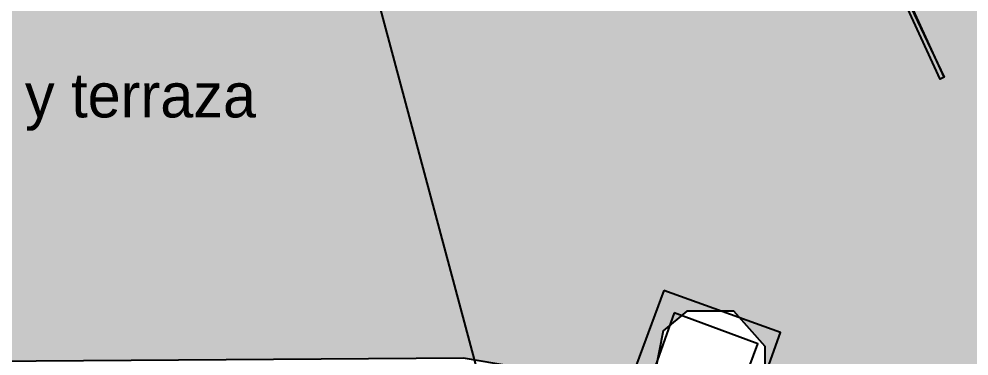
# Model space of a CAD drawing. Header units: metres. Extents: x 1 to 213, y 1 to 147.
# Drawn here: x 79.58 to 90.27, y 110.31 to 114.11 of the extents above; entities that cross this region are included whole.
import ezdxf

# ---------------------------------------------------------------- set-up
doc = ezdxf.new("R2010")
doc.units = ezdxf.units.M
for name, color, linetype in [('00-BASE-ARQUITECTURA', 8, 'Continuous'), ('00-BASE-MAICILLO-EXISTENTE', 33, 'Continuous'), ('PJ-RIEGO-SECTORES', 5, 'Continuous')]:
    doc.layers.add(name, color=color, linetype=linetype)

msp = doc.modelspace()

# ---------------------------------------------------------------- hatches: boundary and pattern name
at = {"layer": '00-BASE-MAICILLO-EXISTENTE'}
h = msp.add_hatch(dxfattribs=at)
h.set_pattern_fill('AR-SAND', scale=0.02)
h.paths.add_polyline_path([(52.211, 142.478), (53.049, 142.346), (60.193, 142.434), (60.59, 142.302), (66.719, 142.39), (76.156, 142.258), (76.2, 140.273), (75.935, 139.876), (74.216, 138.862), (73.466, 139.7), (73.157, 139.788), (72.628, 139.7), (71.217, 138.862), (70.776, 139.524), (70.247, 139.832), (69.718, 139.7), (68.351, 138.862), (67.91, 139.524), (67.381, 139.832), (66.763, 139.656), (65.484, 138.862), (65.264, 138.95), (64.691, 139.788), (64.161, 139.788), (63.765, 139.568), (62.618, 138.862), (62.265, 138.421), (62.309, 134.893), (62.706, 134.32), (80.301, 134.32), (82.109, 134.188), (82.506, 134.32), (82.77, 134.673), (82.462, 135.511), (82.594, 135.687), (85.152, 135.643), (86.034, 133.438), (86.519, 132.733), (87.577, 130.175), (98.469, 106.627), (96.705, 105.789), (96.308, 105.745), (95.956, 105.436), (93.31, 104.202), (92.913, 104.554), (92.781, 105.04), (91.943, 106.274), (90.708, 107.641), (89.032, 108.92), (87.489, 109.67), (87.709, 109.714), (87.974, 110.067), (87.974, 110.419), (87.621, 110.816), (87.092, 110.816), (86.827, 110.596), (86.739, 110.155), (86.96, 109.758), (86.651, 109.934), (84.578, 110.287), (71.746, 110.199), (69.894, 110.375), (67.292, 110.155), (64.823, 109.405), (63.279, 108.523), (60.81, 106.054), (59.708, 103.981), (59.223, 102.526), (59.002, 101.027), (59.002, 98.69), (58.87, 98.513), (52.123, 98.425), (51.991, 98.778), (51.991, 112.624), (52.123, 122.37), (52.079, 142.213), (52.211, 142.478)])

# ---------------------------------------------------------------- linework, layer by layer
at = {"layer": '00-BASE-ARQUITECTURA'}
for points in [[(85.055, 108.955), (82.324, 119.168)], [(88.431, 116.861), (88.378, 116.84), (89.987, 113.453), (88.431, 116.861)], [(88.378, 116.84), (89.987, 113.453), (89.944, 113.432), (88.378, 116.84)]]:
    msp.add_lwpolyline(points, dxfattribs=at)
for points in [[(86.833, 111.051), (86.452, 110.024), (87.775, 109.537), (88.145, 110.575)], [(86.949, 110.797), (86.716, 110.141), (87.648, 109.791), (87.891, 110.448)]]:
    msp.add_lwpolyline(points, close=True, dxfattribs=at)
at = {"layer": '00-BASE-MAICILLO-EXISTENTE'}
msp.add_lwpolyline([(90.708, 107.641), (89.032, 108.92), (87.489, 109.67), (87.709, 109.714), (87.974, 110.067), (87.974, 110.419), (87.621, 110.816), (87.092, 110.816), (86.827, 110.596), (86.739, 110.155), (86.96, 109.758), (86.651, 109.934), (84.578, 110.287), (71.746, 110.199), (69.894, 110.375), (67.292, 110.155), (64.823, 109.405)], dxfattribs=at)

# ---------------------------------------------------------------- texts
at = {"layer": 'PJ-RIEGO-SECTORES'}
msp.add_text('S4 - Tienda y terraza', height=0.5, dxfattribs=at).set_placement((76, 113))

doc.saveas('drawing.dxf')
